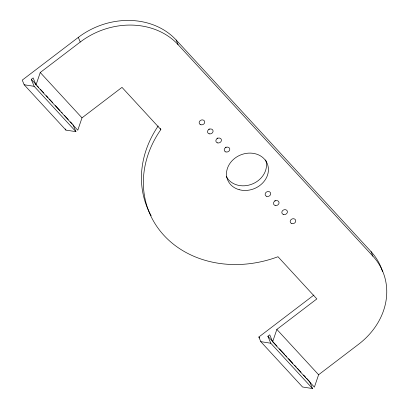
<?xml version="1.0" encoding="UTF-8"?>
<svg xmlns="http://www.w3.org/2000/svg" width="409" height="409" viewBox="0 0 409 409"><rect width="100%" height="100%" fill="white"/><g stroke="black" fill="none" stroke-linecap="round" stroke-linejoin="round"><path stroke-width="0.61" d="M272.639 341.791L276.857 329.409L316.852 298.928L277.987 256.734A106.294 90.241 -22.5 0 1 163.968 235.41A106.294 90.241 -22.5 0 1 160.86 129.561L121.994 87.368L81.999 117.853L77.782 130.236L36.028 84.898L40.246 72.516L80.241 42.035A71.386 60.604 -22.5 0 1 178.068 44.637L372.921 256.192A71.386 60.604 -22.5 0 1 358.606 344.26L318.611 374.741L314.393 387.124L272.639 341.791L269.751 334.823L267.885 336.244L270.773 343.217L312.527 388.55L302.537 386.991L260.784 341.658L258.856 337.011L313.918 295.047M382.533 271.566A71.386 60.604 -22.5 0 0 370.999 251.55L176.141 39.99A71.386 60.604 -22.5 0 0 78.318 37.388L22.244 80.118L24.172 84.765L65.926 130.103L75.916 131.657L73.027 124.689M75.916 131.657L34.162 86.325L31.273 79.356L33.139 77.93L36.028 84.898M24.172 84.765L34.162 86.325M260.784 341.658L270.773 343.217M40.246 72.516L81.999 117.853M276.857 329.409L318.611 374.741M31.273 79.356L36.007 84.494M37.301 85.895L38.589 87.301M40.312 89.167L43.758 92.909M46.34 95.711L48.063 97.582M49.351 98.983L52.797 102.72M55.379 105.527L60.113 110.665M61.406 112.071L62.265 113.002M64.418 115.343L68.293 119.546M70.445 121.882L72.168 123.753M267.885 336.244L276.924 346.06M279.505 348.867L284.674 354.475M285.533 355.406L286.827 356.812M288.544 358.678L292.849 363.35M294.572 365.222L296.295 367.093M297.583 368.494L301.029 372.231M303.611 375.038L305.763 377.374M306.627 378.31L309.209 381.111M258.856 337.011L259.72 337.946M370.999 251.55L372.921 256.192M176.141 39.99L178.068 44.637M309.639 381.582L312.527 388.55M160.379 128.4L160.86 129.561M78.318 37.388L80.241 42.035M65.445 128.937L65.926 130.103M226.105 147.117A2.858 2.423 -22.5 0 1 225.4 147.347M209.403 128.983A2.858 2.423 -22.5 0 1 208.697 129.213M217.757 138.048A2.858 2.423 -22.5 0 1 217.046 138.278M275.38 200.609A2.858 2.423 -22.5 0 1 274.669 200.839M265.686 159.924A21.416 18.18 -22.5 0 1 252.639 183.871A21.416 18.18 -22.5 0 1 226.305 176.53M151.146 215.712A106.294 90.241 -22.5 0 1 158.206 125.972M291.862 223.585A2.858 2.423 -22.5 0 0 295.748 220.62A2.858 2.423 -22.5 0 0 291.3 219.382A2.858 2.423 -22.5 0 0 291.862 223.585M266.811 196.381A2.858 2.423 -22.5 0 0 270.697 193.421A2.858 2.423 -22.5 0 0 266.249 192.184A2.858 2.423 -22.5 0 0 266.811 196.381M275.165 205.451A2.858 2.423 -22.5 0 0 279.045 202.491A2.858 2.423 -22.5 0 0 274.597 201.248A2.858 2.423 -22.5 0 0 275.165 205.451M283.514 214.515A2.858 2.423 -22.5 0 0 287.399 211.555A2.858 2.423 -22.5 0 0 282.951 210.313A2.858 2.423 -22.5 0 0 283.514 214.515M225.891 151.954A2.858 2.423 -22.5 0 0 229.776 148.994A2.858 2.423 -22.5 0 0 225.328 147.756A2.858 2.423 -22.5 0 0 225.891 151.954M200.839 124.755A2.858 2.423 -22.5 0 0 204.725 121.795A2.858 2.423 -22.5 0 0 200.277 120.553A2.858 2.423 -22.5 0 0 200.839 124.755M209.188 133.82A2.858 2.423 -22.5 0 0 213.074 130.86A2.858 2.423 -22.5 0 0 208.626 129.622A2.858 2.423 -22.5 0 0 209.188 133.82M217.542 142.889A2.858 2.423 -22.5 0 0 221.427 139.929A2.858 2.423 -22.5 0 0 216.98 138.687A2.858 2.423 -22.5 0 0 217.542 142.889M239.153 189.684A21.416 18.18 -22.5 0 0 268.289 167.48A21.416 18.18 -22.5 0 0 234.935 158.181A21.416 18.18 -22.5 0 0 239.153 189.684"/></g></svg>
